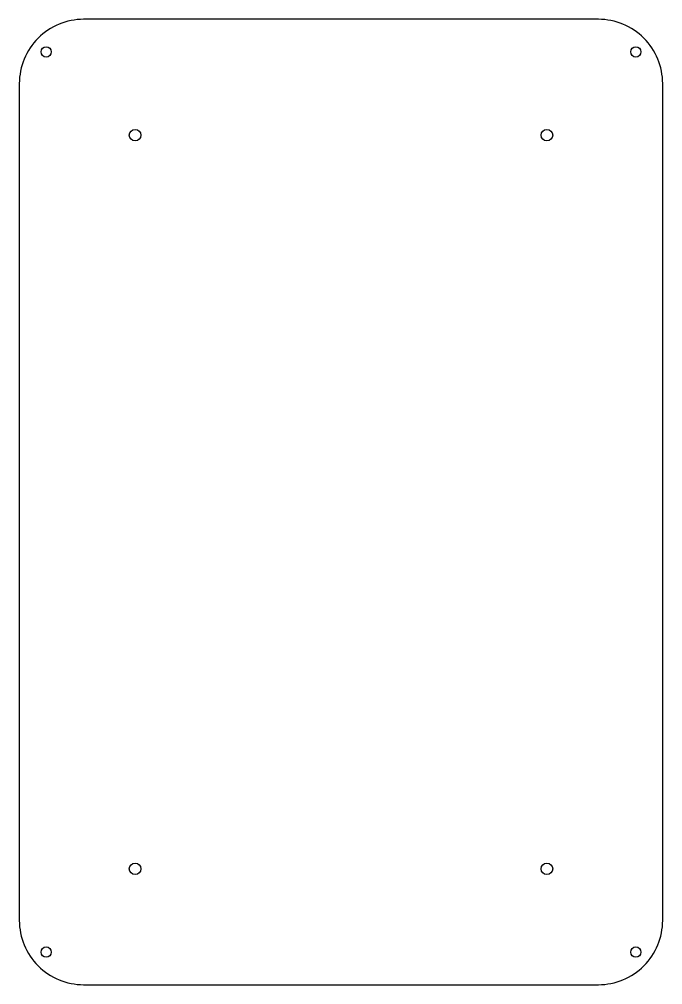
# Model space of a CAD drawing. Header units: millimetres. Extents: x -100 to 100, y -150 to 150.
import ezdxf

# ---------------------------------------------------------------- set-up
doc = ezdxf.new("R2010")
doc.units = ezdxf.units.MM
doc.layers.get('0').update_dxf_attribs({"linetype": 'CONTINUOUS'})

msp = doc.modelspace()

# ---------------------------------------------------------------- linework, layer by layer
msp.add_lwpolyline([(100, -130), (100, 130, 0.414214), (80, 150), (-80, 150, 0.414214), (-100, 130), (-100, -130, 0.414214), (-80, -150), (80, -150, 0.414214)], format="xyb", close=True)
for centre, radius in [((-91.65, 139.86), 1.6), ((91.65, 139.86), 1.6), ((-64, 114), 1.8), ((64, 114), 1.8), ((-64, -114), 1.8), ((64, -114), 1.8), ((-91.65, -139.86), 1.6), ((91.65, -139.86), 1.6)]:
    msp.add_circle(centre, radius)

doc.saveas('drawing.dxf')
